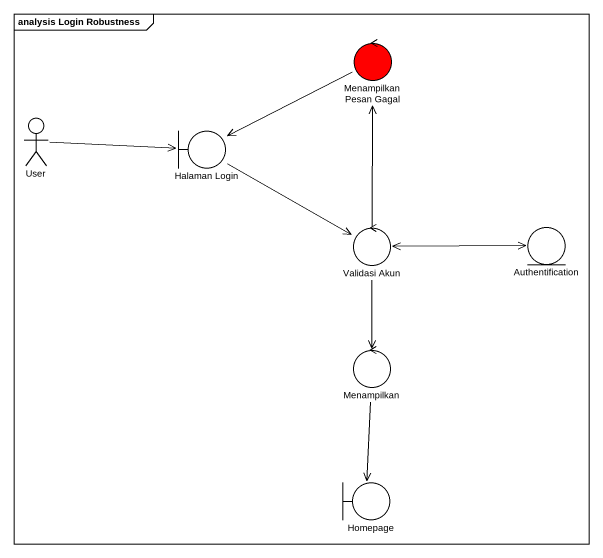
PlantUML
@startuml
mainframe analysis Login Robustness
control "Menampilkan Pesan Gagal" as Menampilkan_Pesan_Gagal #FF0000
actor User
boundary "Halaman Login" as Halaman_Login
control "Validasi Akun" as Validasi_Akun
entity Authentification
control Menampilkan
boundary Homepage
Menampilkan_Pesan_Gagal -left-> Halaman_Login
User -right-> Halaman_Login
Halaman_Login -right-> Validasi_Akun
Validasi_Akun -up-> Menampilkan_Pesan_Gagal
Validasi_Akun <-right-> Authentification
Validasi_Akun --> Menampilkan
Menampilkan --> Homepage
@enduml
